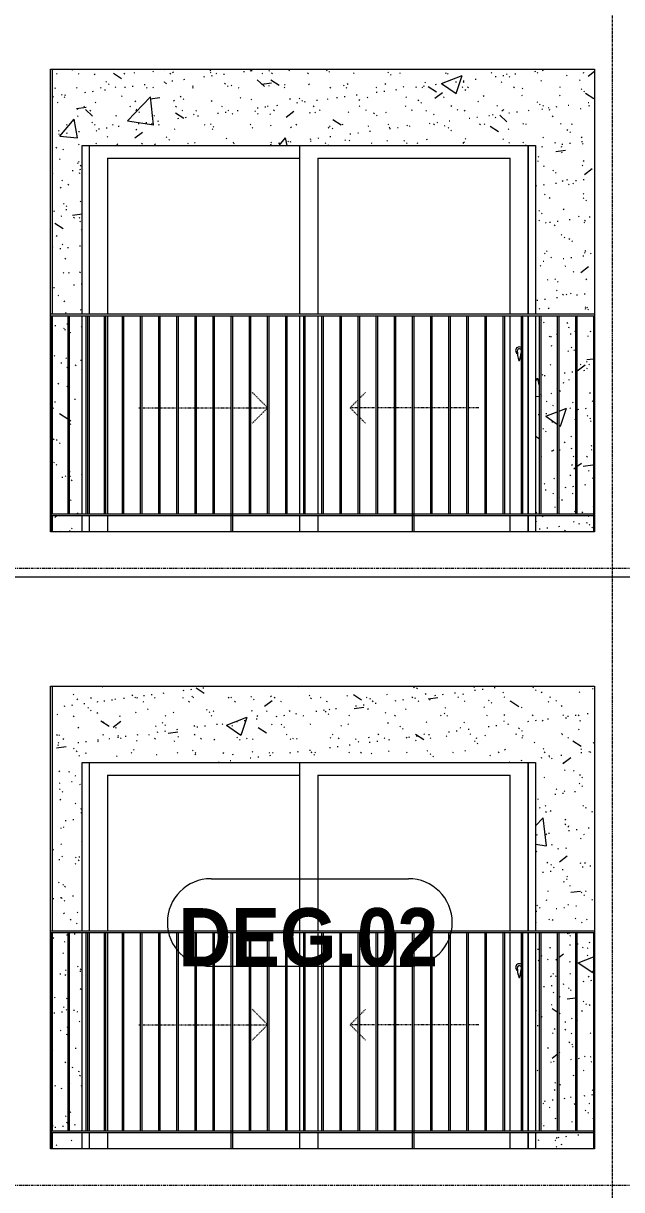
# Model space of a CAD drawing. Header units: millimetres. Extents: x -134153 to 99383, y -5233 to 35400.
# Drawn here: x -95003 to -91703, y 15775 to 22203 of the extents above; entities that cross this region are included whole.
import ezdxf

# ---------------------------------------------------------------- set-up
doc = ezdxf.new("R2010")
doc.units = ezdxf.units.MM
for name, pattern in [('Centre', [31.75, 6.35, -4.7625, 15.875, -4.7625]), ('Dash', [6, 3, -3]), ('Grid Line', [22.225, 12.7, -3.175, 3.175, -3.175])]:
    doc.linetypes.add(name, pattern=pattern)
for name, color, linetype, lineweight in [('0-1', 7, 'Continuous', 5), ('A-DOOR', 31, 'Continuous', 9), ('A-DOOR-FRAM', 31, 'Continuous', 9), ('A-DOOR-HDLN', 31, 'Dash', 9), ('A-DOOR-IDEN', 31, 'Continuous', 9), ('A-FLOR-HRAL', 11, 'Continuous', 9), ('A-FLOR-LEVL-2', 51, 'Centre', 9), ('A-WALL', 113, 'Continuous', 9), ('A-WALL-PATT-1', 9, 'Continuous', 9), ('I-WALL-1', 7, 'Continuous', 9), ('S-GRID-1', 1, 'Grid Line', 9)]:
    doc.layers.add(name, color=color, linetype=linetype, lineweight=lineweight)
doc.styles.add('Arial_B_2', font='arialbd_0.ttf', dxfattribs={"width": 0.9, "height": 320})
pattern_1 = [(50, (-81864.4, 1200), (1165.98, -102.01), [121.92, -1341.12]), (355, (-81864.4, 1200), (-225.554, 1222.763), [97.536, -1072.896]), (100.451, (-81767.3, 1191.5), (940.433, 1120.746), [103.616, -1139.776]), (46.184, (-81864.4, 1525.1), (1734.91, -269.07), [182.88, -2011.68]), (96.636, (-81719.9, 1502.7), (1519.38, 1583.54), [155.42, -1709.66]), (351.184, (-81864.4, 1525.1), (1519.39, 1583.52), [146.3, -1609.34]), (21, (-81701.9, 1443.8), (970.332, -654.498), [121.92, -1341.12]), (326, (-81701.9, 1443.8), (395.533, 1178.804), [97.536, -1072.896]), (71.451, (-81621, 1389.3), (1365.87, 524.296), [103.616, -1139.776]), (37.5, (-81864.44, 1200), (19.767, 541.153), [53.645, -1006.246, 53.645, -1035.507, -1076.96]), (37.5, (-81864.44, 1200), (19.767, 541.153), [-2149.043, 53.645, -1023.315]), (7.5, (-81864.44, 1200), (427.646, 641.156), [53.645, -567.334, 53.645, -981.862, -410.464]), (7.5, (-81864.44, 1200), (427.646, 641.156), [-1656.486, 53.645, -356.82]), (327.5, (-82226.95, 1200), (867.782, -36.665), [53.645, -352.755, 53.645, -1214.323, -1682.496]), (327.5, (-82226.95, 1200), (867.782, -36.665), [-1674.368, 53.645, -1628.85]), (317.5, (-82389.5, 1200), (948.028, 162.73), [53.645, -474.675, 53.645, -788.416, -1194.816]), (317.5, (-82389.5, 1200), (948.028, 162.73), [-1370.38, 53.645, -1141.17])]
pattern_2 = [(37.5, (-81864.44, 1200), (-5.1206, 156.61216), [5.364, -118.181, 5.364, -132.812, -132.08]), (37.5, (-81864.44, 1200), (-5.1206, 156.61216), [-261.722, 5.364, -126.716]), (7.5, (-81864.44, 1200), (143.847, 229.3842), [5.364, -61.285, 5.364, -105.989, -42.672]), (7.5, (-81864.44, 1200), (143.847, 229.3842), [-178.003, 5.364, -37.308]), (327.5, (-81964.42, 1200), (253.1176, 0.4601), [5.364, -35.276, 5.364, -140.94, -191.008]), (327.5, (-81964.42, 1200), (253.1176, 0.4601), [-186.944, 5.364, -185.644]), (317.5, (-81964.42, 1200), (244.3381, 71.3376), [5.364, -14.956, 5.364, -90.546, -109.728]), (317.5, (-81964.42, 1200), (244.3381, 71.3376), [-116.23, 5.364, -104.364])]

# ---------------------------------------------------------------- blocks, each defined once
blk = doc.blocks.new('NCV_TKTC_TANG 6 - 8_rvt-3-TKCS_MẶT ĐỨNG HƯỚNG BẮC')
at = {"layer": 'A-WALL-PATT-1'}
h = blk.add_hatch(dxfattribs=at)
h.set_pattern_fill('FP_2', color=256, style=0, pattern_type=2)
h.set_pattern_definition(pattern_1)
h.paths.add_polyline_path([(-91883.3, 19400), (-91857.6, 19400), (-91857.6, 19490), (-92177.6, 19490), (-92177.6, 19400)])
h.paths.add_polyline_path([(-94842.6, 19400), (-94677.6, 19400), (-94677.6, 19490), (-94842.6, 19490)])
h.paths.add_polyline_path([(-94747.6, 19500), (-94677.6, 19500), (-94677.6, 20590), (-94747.6, 20590), (-94747.6, 19764.6)])
h.paths.add_polyline_path([(-91888.2, 19500), (-91857.6, 19500), (-91857.6, 20590), (-91947.6, 20590), (-91947.6, 19500), (-91897.1, 19500)])
h.paths.add_polyline_path([(-94757.6, 19500), (-94757.6, 20590), (-94842.6, 20590), (-94842.6, 19500), (-94824.5, 19500)])
h.paths.add_polyline_path([(-92177.6, 19500), (-92157.6, 19500), (-92157.6, 20590), (-92177.6, 20590), (-92177.6, 19764.6)])
h.paths.add_polyline_path([(-92057.6, 19500), (-92057.6, 20590), (-92147.6, 20590), (-92147.6, 19500)])
h.paths.add_polyline_path([(-92047.6, 19500), (-91957.6, 19500), (-91957.6, 20590), (-92047.6, 20589), (-92047.6, 19764.6)])
h.paths.add_polyline_path([(-92177.6, 20600), (-91852.6, 20600), (-91852.6, 21950), (-94842.6, 21950), (-94842.6, 20600), (-94677.6, 20600), (-94677.6, 21530), (-92177.6, 21530), (-92177.6, 20868.6)])
h = blk.add_hatch(dxfattribs=at)
h.set_pattern_fill('FP_3', color=256, style=0, pattern_type=2)
h.set_pattern_definition(pattern_2)
h.paths.add_polyline_path([(-91883.3, 19400), (-91857.6, 19400), (-91857.6, 19490), (-92177.6, 19490), (-92177.6, 19400)])
h.paths.add_polyline_path([(-94842.6, 19400), (-94677.6, 19400), (-94677.6, 19490), (-94842.6, 19490)])
h.paths.add_polyline_path([(-94747.6, 19500), (-94677.6, 19500), (-94677.6, 20590), (-94747.6, 20590), (-94747.6, 19764.6)])
h.paths.add_polyline_path([(-91888.2, 19500), (-91857.6, 19500), (-91857.6, 20590), (-91947.6, 20590), (-91947.6, 19500), (-91897.1, 19500)])
h.paths.add_polyline_path([(-94757.6, 19500), (-94757.6, 20590), (-94842.6, 20590), (-94842.6, 19500), (-94824.5, 19500)])
h.paths.add_polyline_path([(-92177.6, 19500), (-92157.6, 19500), (-92157.6, 20590), (-92177.6, 20590), (-92177.6, 19764.6)])
h.paths.add_polyline_path([(-92057.6, 19500), (-92057.6, 20590), (-92147.6, 20590), (-92147.6, 19500)])
h.paths.add_polyline_path([(-92047.6, 19500), (-91957.6, 19500), (-91957.6, 20590), (-92047.6, 20589), (-92047.6, 19764.6)])
h.paths.add_polyline_path([(-92177.6, 20600), (-91852.6, 20600), (-91852.6, 21950), (-94842.6, 21950), (-94842.6, 20600), (-94677.6, 20600), (-94677.6, 21530), (-92177.6, 21530), (-92177.6, 20868.6)])
at = {"layer": 'I-WALL-1'}
for p, q in [((-94842.6, 21950), (-94842.6, 20600)), ((-94677.6, 20600), (-94677.6, 21530)), ((-94677.6, 21530), (-92177.6, 21530)), ((-92177.6, 21530), (-92177.6, 20600)), ((-94842.6, 20590), (-94842.6, 19500)), ((-94677.6, 19500), (-94677.6, 20590)), ((-92177.6, 20590), (-92177.6, 19500)), ((-94842.6, 19490), (-94842.6, 19400)), ((-94677.6, 19400), (-94677.6, 19490)), ((-92177.6, 19490), (-92177.6, 19400))]:
    blk.add_line(p, q, dxfattribs=at)
blk = doc.blocks.new('NCV_TKTC_TANG 5_rvt-1-TKCS_MẶT ĐỨNG HƯỚNG BẮC')
at = {"layer": 'A-WALL-PATT-1'}
h = blk.add_hatch(dxfattribs=at)
h.set_pattern_fill('FP_2', color=256, style=0, pattern_type=2)
h.set_pattern_definition(pattern_1)
h.paths.add_polyline_path([(-94831.7, 16000), (-94677.6, 16000), (-94677.6, 16090), (-94842.6, 16090), (-94842.6, 16000)])
h.paths.add_polyline_path([(-91883.3, 16000), (-91857.6, 16000), (-91857.6, 16090), (-92177.6, 16090), (-92177.6, 16000)])
h.paths.add_polyline_path([(-91857.6, 16100), (-91857.6, 17190), (-91947.6, 17190), (-91947.6, 16100), (-91888.2, 16100)])
h.paths.add_polyline_path([(-94842.6, 16100), (-94757.6, 16100), (-94757.6, 17190), (-94842.6, 17190), (-94842.6, 16452.7)])
h.paths.add_polyline_path([(-92177.6, 16100), (-92157.6, 16100), (-92157.6, 17190), (-92177.6, 17190), (-92177.6, 16452.7)])
h.paths.add_polyline_path([(-92057.6, 16100), (-92057.6, 17190), (-92147.6, 17190), (-92147.6, 16100)])
h.paths.add_polyline_path([(-92047.6, 16100), (-91957.6, 16100), (-91957.6, 17190), (-92047.6, 17189), (-92047.6, 16452.7)])
h.paths.add_polyline_path([(-94747.6, 16100), (-94677.6, 16100), (-94677.6, 17190), (-94747.6, 17190), (-94747.6, 16452.7)])
h.paths.add_polyline_path([(-91852.6, 17200), (-91852.6, 18550), (-94842.6, 18550), (-94842.6, 17200), (-94677.6, 17200), (-94677.6, 18130), (-92177.6, 18130), (-92177.6, 17200), (-92045, 17200)])
h = blk.add_hatch(dxfattribs=at)
h.set_pattern_fill('FP_3', color=256, style=0, pattern_type=2)
h.set_pattern_definition(pattern_2)
h.paths.add_polyline_path([(-94831.7, 16000), (-94677.6, 16000), (-94677.6, 16090), (-94842.6, 16090), (-94842.6, 16000)])
h.paths.add_polyline_path([(-91883.3, 16000), (-91857.6, 16000), (-91857.6, 16090), (-92177.6, 16090), (-92177.6, 16000)])
h.paths.add_polyline_path([(-91857.6, 16100), (-91857.6, 17190), (-91947.6, 17190), (-91947.6, 16100), (-91888.2, 16100)])
h.paths.add_polyline_path([(-94842.6, 16100), (-94757.6, 16100), (-94757.6, 17190), (-94842.6, 17190), (-94842.6, 16452.7)])
h.paths.add_polyline_path([(-92177.6, 16100), (-92157.6, 16100), (-92157.6, 17190), (-92177.6, 17190), (-92177.6, 16452.7)])
h.paths.add_polyline_path([(-92057.6, 16100), (-92057.6, 17190), (-92147.6, 17190), (-92147.6, 16100)])
h.paths.add_polyline_path([(-92047.6, 16100), (-91957.6, 16100), (-91957.6, 17190), (-92047.6, 17189), (-92047.6, 16452.7)])
h.paths.add_polyline_path([(-94747.6, 16100), (-94677.6, 16100), (-94677.6, 17190), (-94747.6, 17190), (-94747.6, 16452.7)])
h.paths.add_polyline_path([(-91852.6, 17200), (-91852.6, 18550), (-94842.6, 18550), (-94842.6, 17200), (-94677.6, 17200), (-94677.6, 18130), (-92177.6, 18130), (-92177.6, 17200), (-92045, 17200)])
at = {"layer": 'I-WALL-1'}
for p, q in [((-94842.6, 18550), (-94842.6, 17200)), ((-94677.6, 17200), (-94677.6, 18130)), ((-94677.6, 18130), (-92177.6, 18130)), ((-92177.6, 18130), (-92177.6, 17200)), ((-94842.6, 17190), (-94842.6, 16100)), ((-94677.6, 16100), (-94677.6, 17190)), ((-92177.6, 17190), (-92177.6, 16100)), ((-94842.6, 16090), (-94842.6, 16000)), ((-94677.6, 16000), (-94677.6, 16090)), ((-92177.6, 16090), (-92177.6, 16000))]:
    blk.add_line(p, q, dxfattribs=at)
blk = doc.blocks.new('DEG_02-DEG_03 - DEG_02-2500x2400mm-CỬA ĐI 02 CÁNH TRƯỢT-625766-TKCS_MẶT ĐỨNG HƯỚNG BẮC')
at = {"layer": 'A-DOOR'}
for p, q in [((-93477.6, 10400), (-93477.6, 11330)), ((-92217.6, 11330), (-92217.6, 10400)), ((-94537.6, 11260), (-94537.6, 10400)), ((-94537.6, 11260), (-93477.6, 11260)), ((-93377.6, 11260), (-93377.6, 10400)), ((-93377.6, 11260), (-92317.6, 11260)), ((-92317.6, 10400), (-92317.6, 11260)), ((-94537.6, 10390), (-94537.6, 9300)), ((-93477.6, 9300), (-93477.6, 10390)), ((-93377.6, 10390), (-93377.6, 9300)), ((-92317.6, 9300), (-92317.6, 10390)), ((-92217.6, 10390), (-92217.6, 9300)), ((-94537.6, 9290), (-94537.6, 9200)), ((-93477.6, 9200), (-93477.6, 9290)), ((-93377.6, 9290), (-93377.6, 9200)), ((-92317.6, 9200), (-92317.6, 9290)), ((-92217.6, 9290), (-92217.6, 9200))]:
    blk.add_line(p, q, dxfattribs=at)
at = {"layer": 'A-DOOR', "flags": 128}
blk.add_lwpolyline([(-92266.1, 10208.7), (-92266.1, 10208.7), (-92266.1, 10208.7), (-92266.1, 10208.7), (-92266.1, 10208.7), (-92266.1, 10208.7), (-92266.1, 10208.7), (-92266.2, 10208.7), (-92266.2, 10208.7), (-92266.2, 10208.7), (-92266.2, 10208.7), (-92266.3, 10208.7), (-92266.3, 10208.7), (-92266.3, 10208.7), (-92266.4, 10208.7), (-92266.4, 10208.7), (-92266.4, 10208.7), (-92266.5, 10208.7), (-92266.5, 10208.7), (-92266.6, 10208.7), (-92266.6, 10208.7), (-92266.7, 10208.7), (-92266.7, 10208.7), (-92266.8, 10208.7), (-92266.8, 10208.7), (-92266.9, 10208.7), (-92266.9, 10208.7), (-92267, 10208.7), (-92267, 10208.7), (-92267.1, 10208.7), (-92267.1, 10208.7), (-92267.2, 10208.7), (-92267.3, 10208.7), (-92267.3, 10208.7), (-92267.4, 10208.7), (-92267.4, 10208.7), (-92267.5, 10208.7), (-92267.5, 10208.7), (-92267.6, 10208.7), (-92267.7, 10208.7), (-92267.7, 10208.7), (-92267.8, 10208.7), (-92267.8, 10208.7), (-92267.9, 10208.7), (-92268, 10208.7), (-92268, 10208.7), (-92268.1, 10208.7), (-92268.1, 10208.7), (-92268.2, 10208.7), (-92268.2, 10208.7), (-92268.3, 10208.7), (-92268.3, 10208.7), (-92268.4, 10208.7), (-92268.4, 10208.7), (-92268.5, 10208.7), (-92268.5, 10208.7), (-92268.6, 10208.7), (-92268.6, 10208.7), (-92268.7, 10208.7), (-92268.7, 10208.7), (-92268.7, 10208.7), (-92268.8, 10208.7), (-92268.8, 10208.7), (-92268.8, 10208.7), (-92268.9, 10208.7), (-92268.9, 10208.7), (-92268.9, 10208.7), (-92269, 10208.7), (-92269, 10208.7), (-92269, 10208.7), (-92269, 10208.7), (-92269, 10208.7), (-92269, 10208.7), (-92269, 10208.7), (-92269.1, 10208.7), (-92269.1, 10208.7)], dxfattribs=at)
at = {"layer": 'A-DOOR'}
for centre, radius, start, end in [((-92267.6, 10200), 20, 60, 180), ((-92267.6, 10200), 20, 180, 240), ((-92269.1, 10199.2), 9.45, 90, 180), ((-92113.8, 10199.2), 164.8, 180, 199.13397), ((-92266.1, 10199.2), 9.45, 30, 90), ((-92421.4, 10199.2), 164.8, 340.86603, 356.02944), ((-92267.2, 10146), 2.34, 199.13397, 261.03098), ((-92267.9, 10146), 2.34, 278.96902, 340.86603)]:
    blk.add_arc(centre, radius, start, end, dxfattribs=at)
at = {"layer": 'A-DOOR-FRAM'}
for p, q in [((-94637.6, 10400), (-94637.6, 11330)), ((-92217.6, 10400), (-92217.6, 11330)), ((-94637.6, 9300), (-94637.6, 10390)), ((-92217.6, 9300), (-92217.6, 10390)), ((-94637.6, 9200), (-94637.6, 9290)), ((-92217.6, 9200), (-92217.6, 9290))]:
    blk.add_line(p, q, dxfattribs=at)
at = {"layer": 'A-DOOR-HDLN'}
for p, q in [((-93657.6, 9887), (-93739.7, 9969.1)), ((-93147.6, 9937), (-93115.5, 9969.1)), ((-93200.3, 9884.2), (-93157.6, 9927)), ((-94364.8, 9884.2), (-94357.6, 9884.2)), ((-94347.6, 9884.2), (-94257.6, 9884.2)), ((-94247.6, 9884.2), (-94157.6, 9884.2)), ((-94147.6, 9884.2), (-94057.6, 9884.2)), ((-94047.6, 9884.2), (-93957.6, 9884.2)), ((-93947.6, 9884.2), (-93857.6, 9884.2)), ((-93847.6, 9884.2), (-93757.6, 9884.2)), ((-93747.6, 9884.2), (-93657.6, 9884.2)), ((-93657.6, 9881.5), (-93739.7, 9799.4)), ((-93200.3, 9884.2), (-93157.6, 9841.5)), ((-93157.6, 9884.2), (-93200.3, 9884.2)), ((-93057.6, 9884.2), (-93147.6, 9884.2)), ((-92957.6, 9884.2), (-93047.6, 9884.2)), ((-92857.6, 9884.2), (-92947.6, 9884.2)), ((-92757.6, 9884.2), (-92847.6, 9884.2)), ((-92657.6, 9884.2), (-92747.6, 9884.2)), ((-92557.6, 9884.2), (-92647.6, 9884.2)), ((-92490.3, 9884.2), (-92547.6, 9884.2)), ((-93147.6, 9831.5), (-93115.5, 9799.4))]:
    blk.add_line(p, q, dxfattribs=at)
blk = doc.blocks.new('Railing - 10mm-1251313-TKCS_MẶT ĐỨNG HƯỚNG BẮC')
at = {"layer": 'A-FLOR-HRAL'}
for p, q in [((-60830.064287, 5900), (-60830.064287, 6990)), ((-60820.064287, 6990), (-60820.064287, 5900))]:
    blk.add_line(p, q, dxfattribs=at)
blk = doc.blocks.new('Railing - 50 x 10mm-1251315-TKCS_MẶT ĐỨNG HƯỚNG BẮC')
at = {"layer": 'A-FLOR-HRAL'}
for p, q in [((-59897.564287, 6990), (-59907.564287, 6990)), ((-59907.564287, 5800), (-59907.564287, 6990)), ((-59897.564287, 6990), (-59897.564287, 5800))]:
    blk.add_line(p, q, dxfattribs=at)
blk = doc.blocks.new('Railing - 50 x 10mm-V58-TKCS_MẶT ĐỨNG HƯỚNG BẮC')
at = {"layer": 'A-FLOR-HRAL'}
for q in [(-69052.635618, 6990), (-69047.564287, 5800)]:
    blk.add_line((-69047.564287, 6990), q, dxfattribs=at)
blk = doc.blocks.new('Railing - 50 x 10mm-V55-TKCS_MẶT ĐỨNG HƯỚNG BẮC')
at = {"layer": 'A-FLOR-HRAL'}
for p in [(-57852.564287, 6990), (-57857.564287, 5800)]:
    blk.add_line(p, (-57857.564287, 6990), dxfattribs=at)
blk = doc.blocks.new('Railing - Railing-3262214-TKCS_MẶT ĐỨNG HƯỚNG BẮC')
at = {"layer": 'A-FLOR-HRAL'}
for p, q in [((-94852.6, 16100), (-91852.6, 16100)), ((-94852.6, 16090), (-91852.6, 16090)), ((-91852.6, 16100), (-91852.6, 16090))]:
    blk.add_line(p, q, dxfattribs=at)
at = {"extrusion": (0, 0, -1), "zscale": -1}
for name, p in [('Railing - 50 x 10mm-V55-TKCS_MẶT ĐỨNG HƯỚNG BẮC', (152705.1, 10200)), ('Railing - 10mm-1251313-TKCS_MẶT ĐỨNG HƯỚNG BẮC', (155577.6, 10200)), ('Railing - 10mm-1251313-TKCS_MẶT ĐỨNG HƯỚNG BẮC', (155477.6, 10200)), ('Railing - 10mm-1251313-TKCS_MẶT ĐỨNG HƯỚNG BẮC', (155377.6, 10200)), ('Railing - 10mm-1251313-TKCS_MẶT ĐỨNG HƯỚNG BẮC', (155277.6, 10200)), ('Railing - 10mm-1251313-TKCS_MẶT ĐỨNG HƯỚNG BẮC', (155177.6, 10200)), ('Railing - 10mm-1251313-TKCS_MẶT ĐỨNG HƯỚNG BẮC', (155077.6, 10200)), ('Railing - 10mm-1251313-TKCS_MẶT ĐỨNG HƯỚNG BẮC', (154977.6, 10200)), ('Railing - 10mm-1251313-TKCS_MẶT ĐỨNG HƯỚNG BẮC', (154877.6, 10200)), ('Railing - 10mm-1251313-TKCS_MẶT ĐỨNG HƯỚNG BẮC', (154777.6, 10200)), ('Railing - 50 x 10mm-1251315-TKCS_MẶT ĐỨNG HƯỚNG BẮC', (153755.1, 10200)), ('Railing - 10mm-1251313-TKCS_MẶT ĐỨNG HƯỚNG BẮC', (154577.6, 10200)), ('Railing - 10mm-1251313-TKCS_MẶT ĐỨNG HƯỚNG BẮC', (154477.6, 10200)), ('Railing - 10mm-1251313-TKCS_MẶT ĐỨNG HƯỚNG BẮC', (154377.6, 10200)), ('Railing - 10mm-1251313-TKCS_MẶT ĐỨNG HƯỚNG BẮC', (154277.6, 10200)), ('Railing - 10mm-1251313-TKCS_MẶT ĐỨNG HƯỚNG BẮC', (154177.6, 10200)), ('Railing - 10mm-1251313-TKCS_MẶT ĐỨNG HƯỚNG BẮC', (154077.6, 10200)), ('Railing - 10mm-1251313-TKCS_MẶT ĐỨNG HƯỚNG BẮC', (153977.6, 10200)), ('Railing - 10mm-1251313-TKCS_MẶT ĐỨNG HƯỚNG BẮC', (153877.6, 10200)), ('Railing - 10mm-1251313-TKCS_MẶT ĐỨNG HƯỚNG BẮC', (153777.6, 10200)), ('Railing - 50 x 10mm-1251315-TKCS_MẶT ĐỨNG HƯỚNG BẮC', (152755.1, 10200)), ('Railing - 10mm-1251313-TKCS_MẶT ĐỨNG HƯỚNG BẮC', (153577.6, 10200)), ('Railing - 10mm-1251313-TKCS_MẶT ĐỨNG HƯỚNG BẮC', (153477.6, 10200)), ('Railing - 10mm-1251313-TKCS_MẶT ĐỨNG HƯỚNG BẮC', (153377.6, 10200)), ('Railing - 10mm-1251313-TKCS_MẶT ĐỨNG HƯỚNG BẮC', (153277.6, 10200)), ('Railing - 10mm-1251313-TKCS_MẶT ĐỨNG HƯỚNG BẮC', (153177.6, 10200)), ('Railing - 10mm-1251313-TKCS_MẶT ĐỨNG HƯỚNG BẮC', (153077.6, 10200)), ('Railing - 10mm-1251313-TKCS_MẶT ĐỨNG HƯỚNG BẮC', (152977.6, 10200)), ('Railing - 10mm-1251313-TKCS_MẶT ĐỨNG HƯỚNG BẮC', (152877.6, 10200)), ('Railing - 10mm-1251313-TKCS_MẶT ĐỨNG HƯỚNG BẮC', (152777.6, 10200)), ('Railing - 50 x 10mm-V58-TKCS_MẶT ĐỨNG HƯỚNG BẮC', (160905.1, 10200))]:
    blk.add_blockref(name, p, dxfattribs=at)
blk = doc.blocks.new('Top Rail Type - Top Rail_Internal_-3262215-TKCS_MẶT ĐỨNG HƯỚNG BẮC')
at = {"layer": 'A-FLOR-HRAL'}
for p, q in [((-91852.6, 17200), (-94852.6, 17200)), ((-91852.6, 17190), (-94852.6, 17190)), ((-91852.6, 17200), (-91852.6, 17190))]:
    blk.add_line(p, q, dxfattribs=at)
blk = doc.blocks.new('Railing - Railing-3821449-TKCS_MẶT ĐỨNG HƯỚNG BẮC')
at = {"layer": 'A-FLOR-HRAL'}
for p, q in [((-94852.6, 19500), (-91852.6, 19500)), ((-94852.6, 19490), (-91852.6, 19490)), ((-91852.6, 19500), (-91852.6, 19490))]:
    blk.add_line(p, q, dxfattribs=at)
at = {"extrusion": (0, 0, -1), "zscale": -1}
for name, p in [('Railing - 50 x 10mm-V55-TKCS_MẶT ĐỨNG HƯỚNG BẮC', (152705.1, 13600)), ('Railing - 10mm-1251313-TKCS_MẶT ĐỨNG HƯỚNG BẮC', (155577.6, 13600)), ('Railing - 10mm-1251313-TKCS_MẶT ĐỨNG HƯỚNG BẮC', (155477.6, 13600)), ('Railing - 10mm-1251313-TKCS_MẶT ĐỨNG HƯỚNG BẮC', (155377.6, 13600)), ('Railing - 10mm-1251313-TKCS_MẶT ĐỨNG HƯỚNG BẮC', (155277.6, 13600)), ('Railing - 10mm-1251313-TKCS_MẶT ĐỨNG HƯỚNG BẮC', (155177.6, 13600)), ('Railing - 10mm-1251313-TKCS_MẶT ĐỨNG HƯỚNG BẮC', (155077.6, 13600)), ('Railing - 10mm-1251313-TKCS_MẶT ĐỨNG HƯỚNG BẮC', (154977.6, 13600)), ('Railing - 10mm-1251313-TKCS_MẶT ĐỨNG HƯỚNG BẮC', (154877.6, 13600)), ('Railing - 10mm-1251313-TKCS_MẶT ĐỨNG HƯỚNG BẮC', (154777.6, 13600)), ('Railing - 50 x 10mm-1251315-TKCS_MẶT ĐỨNG HƯỚNG BẮC', (153755.1, 13600)), ('Railing - 10mm-1251313-TKCS_MẶT ĐỨNG HƯỚNG BẮC', (154577.6, 13600)), ('Railing - 10mm-1251313-TKCS_MẶT ĐỨNG HƯỚNG BẮC', (154477.6, 13600)), ('Railing - 10mm-1251313-TKCS_MẶT ĐỨNG HƯỚNG BẮC', (154377.6, 13600)), ('Railing - 10mm-1251313-TKCS_MẶT ĐỨNG HƯỚNG BẮC', (154277.6, 13600)), ('Railing - 10mm-1251313-TKCS_MẶT ĐỨNG HƯỚNG BẮC', (154177.6, 13600)), ('Railing - 10mm-1251313-TKCS_MẶT ĐỨNG HƯỚNG BẮC', (154077.6, 13600)), ('Railing - 10mm-1251313-TKCS_MẶT ĐỨNG HƯỚNG BẮC', (153977.6, 13600)), ('Railing - 10mm-1251313-TKCS_MẶT ĐỨNG HƯỚNG BẮC', (153877.6, 13600)), ('Railing - 10mm-1251313-TKCS_MẶT ĐỨNG HƯỚNG BẮC', (153777.6, 13600)), ('Railing - 50 x 10mm-1251315-TKCS_MẶT ĐỨNG HƯỚNG BẮC', (152755.1, 13600)), ('Railing - 10mm-1251313-TKCS_MẶT ĐỨNG HƯỚNG BẮC', (153577.6, 13600)), ('Railing - 10mm-1251313-TKCS_MẶT ĐỨNG HƯỚNG BẮC', (153477.6, 13600)), ('Railing - 10mm-1251313-TKCS_MẶT ĐỨNG HƯỚNG BẮC', (153377.6, 13600)), ('Railing - 10mm-1251313-TKCS_MẶT ĐỨNG HƯỚNG BẮC', (153277.6, 13600)), ('Railing - 10mm-1251313-TKCS_MẶT ĐỨNG HƯỚNG BẮC', (153177.6, 13600)), ('Railing - 10mm-1251313-TKCS_MẶT ĐỨNG HƯỚNG BẮC', (153077.6, 13600)), ('Railing - 10mm-1251313-TKCS_MẶT ĐỨNG HƯỚNG BẮC', (152977.6, 13600)), ('Railing - 10mm-1251313-TKCS_MẶT ĐỨNG HƯỚNG BẮC', (152877.6, 13600)), ('Railing - 10mm-1251313-TKCS_MẶT ĐỨNG HƯỚNG BẮC', (152777.6, 13600)), ('Railing - 50 x 10mm-V58-TKCS_MẶT ĐỨNG HƯỚNG BẮC', (160905.1, 13600))]:
    blk.add_blockref(name, p, dxfattribs=at)
blk = doc.blocks.new('Top Rail Type - Top Rail_Internal_-3821450-TKCS_MẶT ĐỨNG HƯỚNG BẮC')
at = {"layer": 'A-FLOR-HRAL'}
for p, q in [((-91852.6, 20600), (-94852.6, 20600)), ((-91852.6, 20590), (-94852.6, 20590)), ((-91852.6, 20600), (-91852.6, 20590))]:
    blk.add_line(p, q, dxfattribs=at)
blk = doc.blocks.new('STN_Door Tag - STN_Door Tag-1788670-TKCS_MẶT ĐỨNG HƯỚNG BẮC')
at = {"layer": 'A-DOOR-IDEN'}
for p, q in [((-102166.7, 10689.1), (-101078.6, 10689.1)), ((-102166.7, 10206.1), (-101078.6, 10206.1))]:
    blk.add_line(p, q, dxfattribs=at)
for centre, start, end in [((-102166.7, 10447.6), 90, 270), ((-101078.6, 10447.6), 270, 90)]:
    blk.add_arc(centre, 241.5, start, end, dxfattribs=at)

msp = doc.modelspace()

# ---------------------------------------------------------------- linework, layer by layer
at = {"layer": 'A-FLOR-LEVL-2'}
for p, q in [((-134152.6, 19200), (-25724.3, 19200)), ((-134152.6, 15800), (-25724.3, 15800))]:
    msp.add_line(p, q, dxfattribs=at)
at = {"layer": 'A-WALL'}
for p, q in [((-94852.6, 21950), (-91852.5, 21950)), ((-94852.6, 19400), (-94852.6, 21950)), ((-91852.5, 21950), (-91852.5, 19400)), ((-91852.5, 19400), (-94852.6, 19400)), ((-84852.6, 19150), (-98652.6, 19150)), ((-94852.6, 18550), (-91852.5, 18550)), ((-94852.6, 16000), (-94852.6, 18550)), ((-91852.5, 18550), (-91852.5, 16000)), ((-91852.5, 16000), (-94852.6, 16000))]:
    msp.add_line(p, q, dxfattribs=at)
at = {"layer": 'S-GRID-1'}
msp.add_line((-91752.6, 207.3), (-91752.6, 30285.9), dxfattribs=at)

# ---------------------------------------------------------------- block references
at = {"layer": '0-1'}
for name in ['NCV_TKTC_TANG 6 - 8_rvt-3-TKCS_MẶT ĐỨNG HƯỚNG BẮC', 'NCV_TKTC_TANG 5_rvt-1-TKCS_MẶT ĐỨNG HƯỚNG BẮC']:
    msp.add_blockref(name, (0, 0), dxfattribs=at)
at = {"layer": 'A-DOOR'}
for p in [(0, 10200), (0, 6800)]:
    msp.add_blockref('DEG_02-DEG_03 - DEG_02-2500x2400mm-CỬA ĐI 02 CÁNH TRƯỢT-625766-TKCS_MẶT ĐỨNG HƯỚNG BẮC', p, dxfattribs=at)
at = {"layer": 'A-DOOR-IDEN'}
msp.add_blockref('STN_Door Tag - STN_Door Tag-1788670-TKCS_MẶT ĐỨNG HƯỚNG BẮC', (8200, 6800), dxfattribs=at)
at = {"layer": 'A-FLOR-HRAL'}
for name in ['Top Rail Type - Top Rail_Internal_-3821450-TKCS_MẶT ĐỨNG HƯỚNG BẮC', 'Railing - Railing-3821449-TKCS_MẶT ĐỨNG HƯỚNG BẮC', 'Top Rail Type - Top Rail_Internal_-3262215-TKCS_MẶT ĐỨNG HƯỚNG BẮC', 'Railing - Railing-3262214-TKCS_MẶT ĐỨNG HƯỚNG BẮC']:
    msp.add_blockref(name, (0, 0), dxfattribs=at)

# ---------------------------------------------------------------- texts
at = {"layer": 'A-DOOR-IDEN', "insert": (-93430.8, 17164.6), "char_height": 320, "width": 1467.36, "attachment_point": 5, "line_spacing_factor": 0.936439, "style": 'Arial_B_2'}
msp.add_mtext('\\pt7.2,14.4,21.6,28.8,36,43.2,50.4,57.6,64.8,72,79.2,86.4,93.6,100.8,108,115.2,122.4,129.6,136.8,144,151.2,158.4,165.6,172.8,180,187.2,194.4,201.6,208.8,216,223.2,230.4;DEG.02', dxfattribs=at)

doc.saveas('drawing.dxf')
